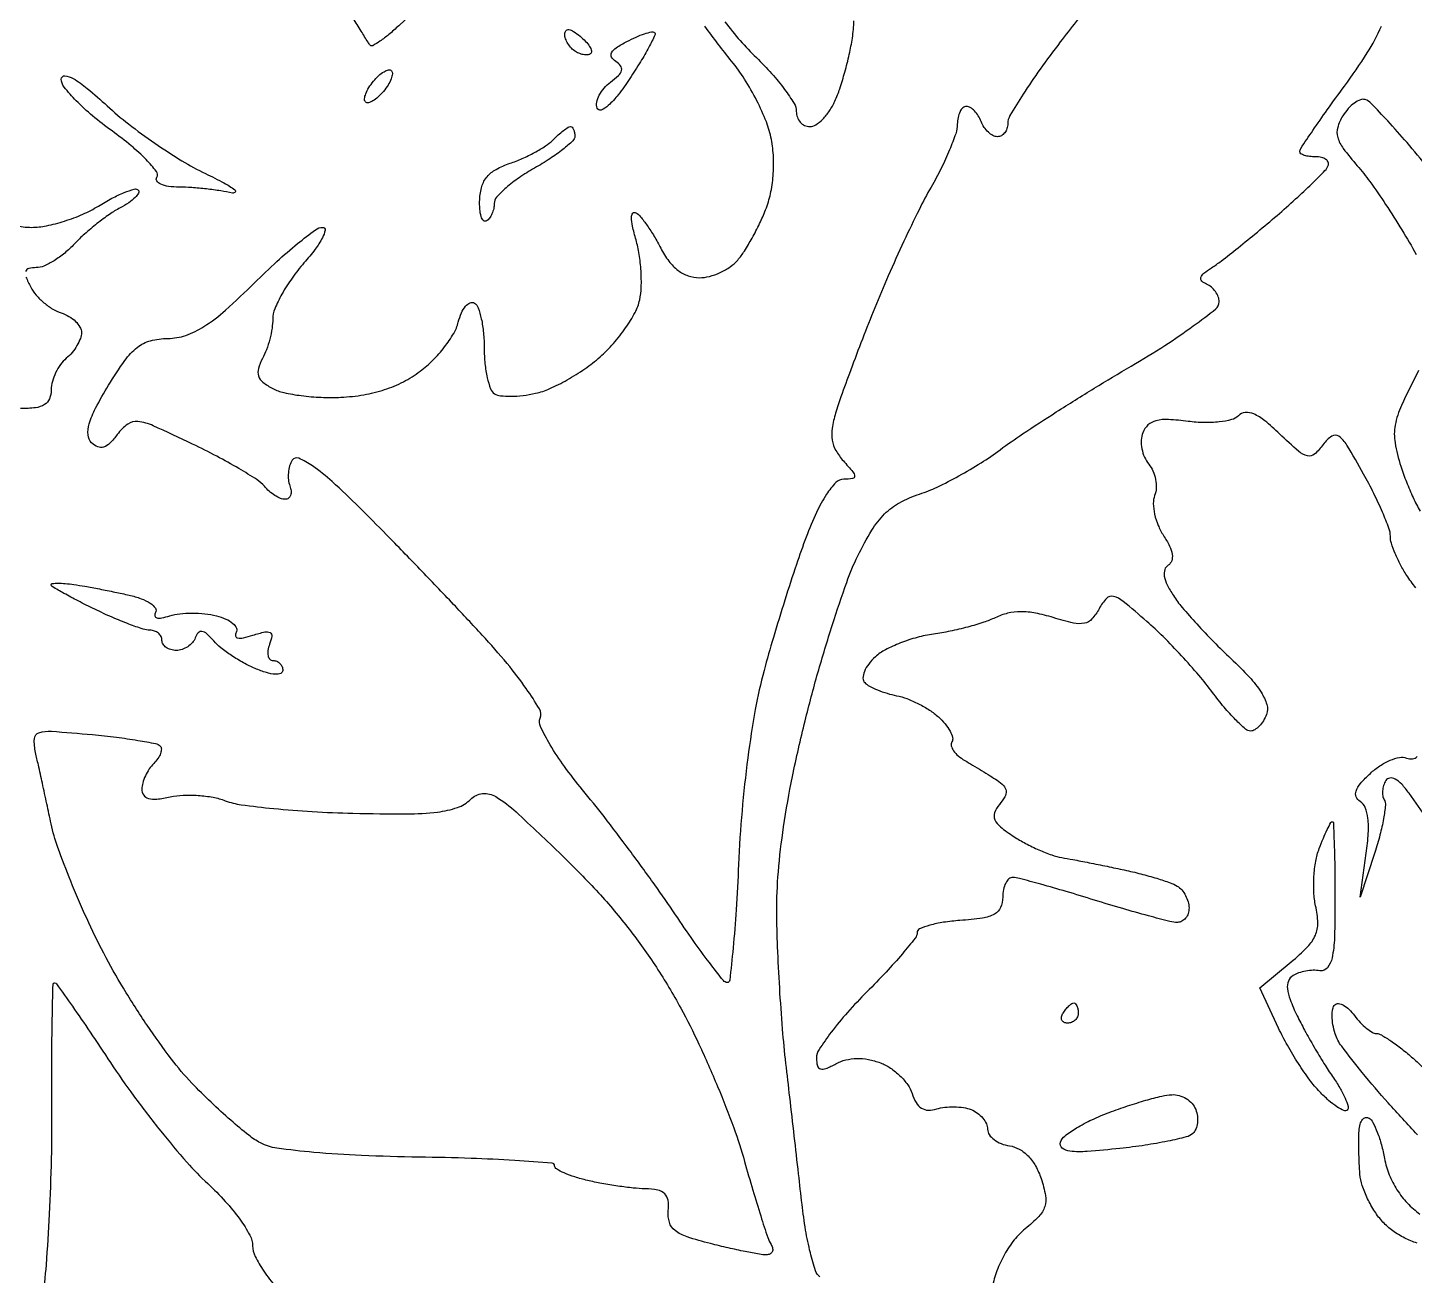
# Model space of a CAD drawing. Extents: x 0 to 102, y 0 to 135.
# Drawn here: x 46.42 to 58.07, y 6.68 to 17.16 of the extents above; entities that cross this region are included whole.
import ezdxf

# ---------------------------------------------------------------- set-up
doc = ezdxf.new("R2010")
doc.units = 0
doc.header["$MEASUREMENT"] = 0

msp = doc.modelspace()

# ---------------------------------------------------------------- linework, layer by layer
for points in [[(49.141765, 17.8506, -0.108522), (49.214208, 17.834689, -0.032913), (49.313598, 17.780625, -0.031249), (49.420089, 17.703554, -0.029474), (49.518366, 17.612387), (49.746589, 17.374174), (49.534528, 17.174954, -0.014567), (49.45121, 17.10113, -0.024382), (49.376552, 17.044707, -0.021675), (49.315853, 17.007067, -0.369807), (49.294525, 17.011316, -0.026515), (49.276509, 17.036948, -0.001174), (49.219026, 17.129186, -0.00198), (49.151503, 17.239074, -0.001413), (49.076745, 17.362607, -0.022764), (49.007939, 17.489804, -0.030677), (48.958311, 17.61088, -0.031377), (48.930851, 17.712092, -0.191226), (48.940146, 17.764457, -0.101803), (48.971301, 17.797467, -0.051953), (49.021333, 17.825296, -0.048563), (49.081059, 17.844212, -0.052468)], [(51.058144, 17.087503, -0.030935), (51.104746, 17.043689, -0.05004), (51.137839, 17.000552, -0.066988), (51.154088, 16.964223, -0.274667), (51.148373, 16.941773, -0.161573), (51.12695, 16.931024, -0.069134), (51.094525, 16.930811, -0.058241), (51.056814, 16.940352, -0.04739), (51.019429, 16.958821, -0.0641), (50.984914, 16.986823, -0.051744), (50.955705, 17.024632, -0.053409), (50.935834, 17.066015, -0.085443), (50.9292, 17.104552, -0.176123), (50.939439, 17.132719, -0.256649), (50.963521, 17.142087, -0.110288), (51.003643, 17.12739, -0.030483)], [(51.68183, 17.119027, -0.352617), (51.687074, 17.096227, -0.008818), (51.635496, 16.994592, -0.015109), (51.565978, 16.872456, -0.009233), (51.477013, 16.732472, -0.017959), (51.3792, 16.595612, -0.044095), (51.295481, 16.504761, -0.090236), (51.234961, 16.466977, -0.430824), (51.201995, 16.482314, -0.131121), (51.198935, 16.53243, -0.068415), (51.219735, 16.591916, -0.060634), (51.259798, 16.651222, -0.056106), (51.313879, 16.700948, 0.030036), (51.381819, 16.757184, 0.144179), (51.40708, 16.800009, 0.233457), (51.398996, 16.837539, 0.086811), (51.357533, 16.874404, -0.128306), (51.32331, 16.910267, -0.258611), (51.323285, 16.948164, -0.121233), (51.362637, 16.99068, -0.025596), (51.450467, 17.042325, -0.016293), (51.528697, 17.079902, -0.023778), (51.600036, 17.107381, -0.020954), (51.658595, 17.124107, -0.229682)], [(49.472811, 16.797189, -0.231506), (49.481512, 16.771821, -0.060418), (49.470752, 16.728837, -0.048615), (49.444944, 16.677155, -0.033123), (49.4064, 16.6239, -0.03334), (49.361676, 16.576786, -0.053484), (49.317197, 16.543815, -0.072676), (49.279472, 16.528487, -0.262339), (49.255389, 16.535211, -0.231506), (49.246688, 16.560579, -0.060418), (49.257448, 16.603563, -0.048615), (49.283256, 16.655245, -0.033123), (49.3218, 16.7085, -0.03334), (49.366524, 16.755614, -0.053484), (49.411003, 16.788585, -0.072676), (49.448728, 16.803913, -0.262339)], [(47.084589, 16.50171, 0.021751), (47.264049, 16.350179, 0.013669), (47.485861, 16.188321, 0.013719), (47.713293, 16.040737, 0.024324), (47.909439, 15.9337, -0.008706), (48.066191, 15.854408, -0.034704), (48.15768, 15.797671, -0.423104), (48.160604, 15.777758, -0.293352), (48.1374, 15.769409, 0.018577), (48.039298, 15.788091, 0.010242), (47.918221, 15.803988, 0.010199), (47.794622, 15.8151, 0.016104), (47.688257, 15.819045, -0.03269), (47.599934, 15.825257, -0.071153), (47.534735, 15.843839, -0.13873), (47.502149, 15.871031, -0.296579), (47.501425, 15.902413, 0.313966), (47.49877, 15.950757, 0.026301), (47.41202, 16.050488, 0.027582), (47.285527, 16.16766, 0.017257), (47.125718, 16.291049, -0.018624), (46.96238, 16.417877, -0.024781), (46.82449, 16.545571, -0.023521), (46.72319, 16.659408, -0.171696), (46.6992, 16.727211, -0.44115), (46.728667, 16.754108, -0.110022), (46.798787, 16.731628, -0.041502), (46.917644, 16.648137, -0.012348)], [(50.977543, 16.3278, -0.204978), (50.991401, 16.321869, -0.083369), (51.003149, 16.304539, -0.06362), (51.011137, 16.278927, -0.043838), (51.0138, 16.248613, -0.206506), (50.996149, 16.207698, -0.020979), (50.914395, 16.136819, -0.023495), (50.805029, 16.057856, -0.016582), (50.6754, 15.979235, 0.022218), (50.545814, 15.898628, 0.029669), (50.436405, 15.813678, 0.030022), (50.357145, 15.735339, 0.184867), (50.337, 15.682715, -0.055809), (50.332108, 15.639019, -0.049672), (50.317625, 15.595645, -0.052622), (50.296307, 15.558983, -0.096649), (50.271042, 15.535621, -0.353933), (50.246875, 15.538702, -0.115974), (50.227307, 15.571888, -0.058928), (50.21571, 15.634161, -0.027545), (50.214779, 15.716324, -0.060351), (50.232932, 15.825814, -0.103888), (50.27641, 15.906956, -0.09445), (50.352203, 15.968692, -0.043387), (50.469576, 16.019492, 0.024016), (50.571725, 16.059085, 0.020127), (50.675963, 16.110476, 0.0206), (50.767502, 16.165283, 0.051224), (50.827982, 16.214496, -0.014808), (50.874022, 16.257887, -0.019462), (50.918653, 16.294517, -0.017259), (50.957346, 16.321781, -0.145847)], [(46.80495, 12.482002, -0.008334), (46.897076, 12.46724, -0.003563), (47.019748, 12.444577, -0.003524), (47.150205, 12.418559, -0.00463), (47.268877, 12.392873, -0.031595), (47.37008, 12.363158, -0.057679), (47.446956, 12.324687, -0.090757), (47.489543, 12.28419, -0.304716), (47.490932, 12.247636, 0.177021), (47.485064, 12.219148, 0.307072), (47.500747, 12.202079, 0.108155), (47.543704, 12.201377, 0.027057), (47.612011, 12.219054, -0.050558), (47.693787, 12.236168, -0.026299), (47.797979, 12.241663, -0.02586), (47.90658, 12.236053, -0.035662), (48.002721, 12.219093, -0.040784), (48.082524, 12.191988, -0.072651), (48.141395, 12.155569, -0.113692), (48.170986, 12.116265, -0.248032), (48.168521, 12.079712, 0.192355), (48.163397, 12.050475, 0.308835), (48.180959, 12.033611, 0.09634), (48.229509, 12.034874, 0.022309), (48.308803, 12.056199, -0.019059), (48.409674, 12.084031, -0.183375), (48.453037, 12.078291, -0.322188), (48.467583, 12.048414, -0.04907), (48.448953, 11.980663, 0.051534), (48.434834, 11.928314, 0.093539), (48.435987, 11.884145, 0.142712), (48.451659, 11.85519, 0.200411), (48.478455, 11.844, -0.100087), (48.509727, 11.837677, -0.098185), (48.536329, 11.819682, -0.097694), (48.554147, 11.792809, -0.097999), (48.5604, 11.761214, -0.306239), (48.542831, 11.735218, -0.113045), (48.496906, 11.727949, -0.059302), (48.423485, 11.741813, -0.024011), (48.32775, 11.777095, -0.025873), (48.230214, 11.824553, -0.020243), (48.129525, 11.885604, -0.020659), (48.040275, 11.950248, -0.046186), (47.979642, 12.007931, 0.026956), (47.92128, 12.067888, 0.145072), (47.880865, 12.087754, 0.261091), (47.849833, 12.076704, 0.090067), (47.824542, 12.03435, -0.089827), (47.800429, 11.993924, -0.067178), (47.761339, 11.959664, -0.066095), (47.713829, 11.936509, -0.080547), (47.66505, 11.9286, -0.068857), (47.619242, 11.934938, -0.085122), (47.580406, 11.953451, -0.099913), (47.554439, 11.980939, -0.140362), (47.5452, 12.0132, 0.117679), (47.537499, 12.045469, 0.100587), (47.515769, 12.072949, 0.09269), (47.483274, 12.091399, 0.083072), (47.44501, 12.0978, -0.080313), (47.386229, 12.107303, -0.010614), (47.267, 12.149719, -0.012086), (47.126847, 12.206871, -0.009869), (46.97971, 12.274547, -0.006018), (46.839753, 12.34439, -0.009554), (46.721851, 12.407888, -0.00398), (46.62386, 12.464135, -0.266491), (46.6146, 12.480275, -0.387238), (46.62378, 12.490351, -0.020979), (46.670515, 12.492738, -0.023794), (46.73196, 12.49037, -0.014034)], [(46.960372, 11.221352, -0.007461), (47.164023, 11.199413, -0.010781), (47.343214, 11.173467, -0.006729), (47.491434, 11.146677, -0.149378), (47.52965, 11.12635, -0.202463), (47.539933, 11.101038, -0.084283), (47.533133, 11.064053, -0.064407), (47.511009, 11.021414, -0.044564), (47.47611, 10.97967, 0.050226), (47.437791, 10.932769, 0.038041), (47.405407, 10.874686, 0.038965), (47.383238, 10.814825, 0.069308), (47.376, 10.762858, 0.150562), (47.391287, 10.713242, 0.179588), (47.430965, 10.685056, 0.094651), (47.502281, 10.679803, 0.025253), (47.615103, 10.698672, -0.043619), (47.722867, 10.712653, -0.027812), (47.849328, 10.710912, -0.02788), (47.97413, 10.695214, -0.045644), (48.076705, 10.666594, 0.057468), (48.211223, 10.632459, 0.008983), (48.483727, 10.600779, 0.009892), (48.807868, 10.57545, 0.008479), (49.149867, 10.561336, 0.006313), (49.600711, 10.556079, 0.029131), (49.861159, 10.571518, 0.052747), (50.027374, 10.609185, 0.114788), (50.137764, 10.677907, -0.173009), (50.239222, 10.726015, -0.163717), (50.350937, 10.700516, -0.049822), (50.520682, 10.571869, -0.004587), (50.904969, 10.20862, -0.015621), (51.212155, 9.893798, -0.020179), (51.472737, 9.585384, -0.021002), (51.69912, 9.267729, -0.019666), (51.903384, 8.9253, -0.015394), (52.056821, 8.621542, -0.010486), (52.213233, 8.26748, -0.010575), (52.349862, 7.919219, -0.020854), (52.440801, 7.636314, 0.004118), (52.509387, 7.395578, 0.005536), (52.575709, 7.178765, 0.003882), (52.634605, 6.998445, 0.057593), (52.66278, 6.938364, -0.086865), (52.675873, 6.905612, -0.16573), (52.672477, 6.877793, -0.17908), (52.653227, 6.85926, -0.103372), (52.621355, 6.8526, -0.043903), (52.564603, 6.857593, -0.005704), (52.445035, 6.880205, -0.00661), (52.303534, 6.910592, -0.00548), (52.153721, 6.946574, -0.017468), (51.957329, 7.003389, -0.085925), (51.855812, 7.057272, -0.154066), (51.80855, 7.125521, -0.100782), (51.799008, 7.221524, 0.05981), (51.797432, 7.31082, 0.168504), (51.769489, 7.365693, 0.145818), (51.710302, 7.39623, 0.041204), (51.606, 7.407156, -0.020682), (51.505486, 7.413534, -0.009635), (51.375862, 7.429689, -0.009527), (51.240277, 7.451893, -0.013138), (51.11955, 7.477328, -0.018293), (51.01418, 7.506547, -0.02775), (50.925301, 7.540262, -0.026439), (50.859276, 7.573878, -0.266846), (50.844377, 7.599572, 0.391551), (50.822671, 7.622856, 0.002402), (50.509536, 7.644577, 0.007757), (50.141692, 7.662592, 0.004665), (49.704806, 7.67312, -0.0068), (49.221971, 7.686818, -0.011809), (48.821801, 7.713098, -0.011214), (48.510289, 7.748014, -0.088657), (48.372579, 7.792263, -0.046272), (48.27391, 7.85694, -0.011178), (48.123792, 7.982121, -0.011376), (47.957357, 8.134142, -0.011078), (47.796495, 8.294899, -0.028802), (47.62428, 8.496897, -0.012924), (47.420806, 8.780383, -0.012745), (47.220612, 9.091883, -0.016927), (47.055671, 9.385467, -0.012116), (46.91255, 9.678906, -0.010858), (46.77823, 9.989781, -0.010958), (46.669834, 10.274119, -0.033144), (46.613381, 10.473411, 0.000648), (46.577626, 10.640288, 0.000585), (46.54021, 10.812835, 0.000586), (46.506326, 10.967347, 0.001867), (46.483187, 11.070442, -0.067704), (46.47276, 11.186871, -0.314443), (46.511673, 11.237512, -0.095101), (46.616752, 11.249827, -0.004856)], [(57.377856, 10.4904, -0.40204), (57.38731, 10.481332, -0.001306), (57.394272, 10.303506, -0.005706), (57.399429, 10.098127, -0.003424), (57.4011, 9.854165, -0.00704), (57.396354, 9.517132, -0.043823), (57.376422, 9.345697, -0.119976), (57.33711, 9.262656, -0.269262), (57.2742, 9.238704, 0.050662), (57.218371, 9.242115, 0.035208), (57.155528, 9.235135, 0.035594), (57.095505, 9.219672, 0.05941), (57.04841, 9.197385, 0.156268), (57.010223, 9.152058, 0.123717), (57.000986, 9.088302, 0.068527), (57.023364, 8.996516, 0.019217), (57.082932, 8.861097, 0.011654), (57.145968, 8.738868, 0.007145), (57.22564, 8.597674, 0.007161), (57.308546, 8.460099, 0.012659), (57.381401, 8.349379, -0.019442), (57.44153, 8.255244, -0.029819), (57.485335, 8.168992, -0.029716), (57.511005, 8.098861, -0.275917), (57.503436, 8.068836, -0.314358), (57.475484, 8.063858, -0.038028), (57.41786, 8.096009, -0.034249), (57.347652, 8.149762, -0.021129), (57.27253, 8.221757, -0.032744), (57.189344, 8.320731, -0.015038), (57.093681, 8.459547, -0.01482), (57.001414, 8.612192, -0.01984), (56.92752, 8.7561), (56.770393, 9.0945), (57.032342, 9.312019, 0.024801), (57.17043, 9.438763, 0.091935), (57.23643, 9.536223, 0.111636), (57.256403, 9.640326, 0.045884), (57.238451, 9.783772, -0.042041), (57.223315, 9.897621, -0.027716), (57.224277, 10.02977, -0.02789), (57.239676, 10.159148, -0.047308), (57.268612, 10.264203, -0.008403), (57.303255, 10.350906, -0.013248), (57.336178, 10.423955, -0.00721), (57.365784, 10.483064, -0.28)], [(55.206493, 8.9676, -0.210953), (55.220759, 8.961301, -0.081139), (55.232841, 8.942749, -0.061769), (55.241064, 8.915389, -0.042167), (55.2438, 8.883, -0.105053), (55.236942, 8.85072, -0.099167), (55.217482, 8.823251, -0.09642), (55.188407, 8.80484, -0.093332), (55.154207, 8.7984, -0.108972), (55.124179, 8.805023, -0.182303), (55.106291, 8.823251, -0.161196), (55.103659, 8.850674, -0.082592), (55.1169, 8.883, -0.029505), (55.139657, 8.915383, -0.035638), (55.164786, 8.942749, -0.038439), (55.188665, 8.962055, -0.151918)], [(56.029005, 8.197507, -0.082688), (56.090418, 8.190887, -0.06979), (56.150386, 8.164699, -0.071068), (56.199841, 8.123633, -0.092641), (56.230589, 8.073613, -0.061333), (56.244478, 8.0178, -0.059854), (56.244583, 7.959808, -0.065059), (56.231595, 7.908448, -0.112941), (56.206783, 7.872378, -0.124602), (56.151721, 7.842626, -0.010964), (55.996138, 7.806928, -0.013823), (55.805895, 7.773101, -0.010322), (55.594569, 7.74597, -0.007588), (55.318454, 7.720533, -0.045517), (55.174304, 7.722592, -0.142501), (55.108592, 7.749476, -0.315127), (55.09392, 7.798859, -0.150262), (55.130552, 7.850167, -0.026268), (55.229757, 7.918027, -0.026449), (55.358749, 7.987582, -0.021015), (55.504551, 8.04916, -0.01003), (55.658694, 8.103258, -0.010454), (55.812781, 8.150344, -0.01019), (55.947485, 8.185498, -0.044348)]]:
    msp.add_lwpolyline(points, format="xyb", close=True)
for points in [[(55.36225, 17.382356, 0.004664), (55.092976, 17.038368, 0.008599), (54.923896, 16.810154, 0.012012), (54.781254, 16.600045, 0.008471), (54.670363, 16.421371, 0.135448), (54.6516, 16.35338, -0.077679), (54.645021, 16.311289, -0.09017), (54.625969, 16.275565, -0.100779), (54.597622, 16.251683, -0.125461), (54.564345, 16.2432, -0.12413), (54.527366, 16.252524, -0.064334), (54.488416, 16.280477, -0.05786), (54.453507, 16.321569, -0.055615), (54.428394, 16.3701, 0.048303), (54.404165, 16.418643, 0.053891), (54.37181, 16.459723, 0.061199), (54.336627, 16.48781, 0.13875), (54.304149, 16.497, 0.1872), (54.275223, 16.485777, 0.088548), (54.250493, 16.45351, 0.068721), (54.233544, 16.405606, 0.049029), (54.227581, 16.34895, -0.080594), (54.213955, 16.268473, -0.016338), (54.162605, 16.132559, -0.016839), (54.09163, 15.976809, -0.015068), (54.007816, 15.8202, 0.015082), (53.906127, 15.630176, 0.006074), (53.778316, 15.364946, 0.006004), (53.647494, 15.075813, 0.007567), (53.533711, 14.805, 0.003228), (53.430563, 14.543848, 0.003321), (53.331789, 14.283856, 0.003213), (53.249101, 14.057332, 0.014079), (53.204905, 13.921893, 0.034962), (53.176609, 13.793771, 0.077255), (53.177281, 13.693886, 0.087739), (53.207614, 13.607022, 0.056201), (53.270141, 13.520043, -0.009193), (53.350734, 13.427629, -0.168521), (53.36444, 13.391749, -0.384327), (53.347429, 13.371671, -0.033534), (53.27489, 13.3668, 0.202376), (53.206593, 13.337976, 0.048656), (53.128129, 13.239917, 0.037), (53.044262, 13.087719, 0.017416), (52.957844, 12.88035, 0.009062), (52.875472, 12.648885, 0.004403), (52.778225, 12.35041, 0.004365), (52.682413, 12.037835, 0.006282), (52.603511, 11.7594, 0.021526), (52.53036, 11.433087, 0.011693), (52.467269, 11.026911, 0.011043), (52.418637, 10.580979, 0.01086), (52.389418, 10.13085, -0.005001), (52.369167, 9.749882, -0.008331), (52.343564, 9.429589, -0.002766), (52.315828, 9.158513, -0.397615), (52.293523, 9.139479, -0.216633), (52.261999, 9.155777, -0.003978), (52.144245, 9.307816, -0.009039), (52.009547, 9.49141, -0.005822), (51.8598, 9.708776, 0.007431), (51.684941, 9.960854, 0.004647), (51.473135, 10.250973, 0.004663), (51.259098, 10.532969, 0.008464), (51.078094, 10.758877, -0.016154), (50.926645, 10.95397, -0.023558), (50.807261, 11.135912, -0.021315), (50.725471, 11.288895, -0.206552), (50.722525, 11.360768, 0.228943), (50.716134, 11.436929, 0.019113), (50.60593, 11.608082, 0.021344), (50.445576, 11.817721, 0.012173), (50.235231, 12.057547, 0.003362), (49.99487, 12.315005, 0.002141), (49.711882, 12.61151, 0.00215), (49.431782, 12.899991, 0.003994), (49.201708, 13.131196, 0.010403), (48.975079, 13.34619, 0.031891), (48.809827, 13.478324, 0.050558), (48.694202, 13.542955, 0.372383), (48.638485, 13.525459, 0.069506), (48.617787, 13.478454, 0.047049), (48.607179, 13.420799, 0.046873), (48.607517, 13.36187, 0.066848), (48.619578, 13.311022, -0.064655), (48.630073, 13.267625, -0.111807), (48.62585, 13.230918, -0.151851), (48.607925, 13.206773, -0.159012), (48.57981, 13.1976, -0.099247), (48.541437, 13.205293, -0.041328), (48.494333, 13.229714, -0.038777), (48.446658, 13.265093, -0.040556), (48.405787, 13.306924, 0.076594), (48.342681, 13.362854, 0.010306), (48.191261, 13.456041, 0.011698), (48.005643, 13.559303, 0.009607), (47.802895, 13.661038, 0.00549), (47.471098, 13.81517, 0.074284), (47.342817, 13.851448, 0.192381), (47.257445, 13.829393, 0.075653), (47.169862, 13.742064, -0.035156), (47.107563, 13.669011, -0.120238), (47.054881, 13.636343, -0.176877), (47.005327, 13.638047, -0.09859), (46.954209, 13.671616, -0.182442), (46.923658, 13.737833, -0.089624), (46.933755, 13.831472, -0.050395), (46.987568, 13.963557, -0.014551), (47.096564, 14.155392, -0.017925), (47.233144, 14.363116, -0.071213), (47.337996, 14.473508, -0.102774), (47.44847, 14.52881, -0.062333), (47.593862, 14.548526, 0.080769), (47.745045, 14.574706, 0.059549), (47.898168, 14.648978, 0.039835), (48.078641, 14.786231, 0.012896), (48.323049, 15.0165, -0.010351), (48.510324, 15.194749, -0.01459), (48.684974, 15.345118, -0.010715), (48.834667, 15.46135, -0.161071), (48.896501, 15.4818, -0.470839), (48.915791, 15.458461, -0.074395), (48.893124, 15.393956, -0.03994), (48.831883, 15.297622, -0.018609), (48.738364, 15.182756, 0.025773), (48.637871, 15.055651, 0.027204), (48.552928, 14.921085, 0.028183), (48.493043, 14.797847, 0.099318), (48.4758, 14.711895, -0.039798), (48.469629, 14.634492, -0.023382), (48.450633, 14.543523, -0.023288), (48.422955, 14.453789, -0.036427), (48.390124, 14.37999, 0.050794), (48.355243, 14.295106, 0.155692), (48.356503, 14.233673, 0.145836), (48.393431, 14.181842, 0.042708), (48.476295, 14.127935, 0.069286), (48.569163, 14.093715, 0.021856), (48.715243, 14.06849, 0.021361), (48.882567, 14.054306, 0.022169), (49.04842, 14.054717, 0.030312), (49.240529, 14.075432, 0.037352), (49.415411, 14.118727, 0.039488), (49.573489, 14.184871, 0.042268), (49.715424, 14.273801, 0.035942), (49.821413, 14.366022, 0.030603), (49.919369, 14.477324, 0.031754), (49.996055, 14.590133, 0.072035), (50.035154, 14.685327, -0.040871), (50.061412, 14.762591, -0.072793), (50.096713, 14.819573, -0.113889), (50.134823, 14.848188, -0.247583), (50.17028, 14.845767, -0.171822), (50.202137, 14.806122, -0.030833), (50.228277, 14.713451, -0.030121), (50.246386, 14.596065, -0.023213), (50.2524, 14.4666, 0.02448), (50.258752, 14.336934, 0.031312), (50.277858, 14.218924, 0.032526), (50.305484, 14.125711, 0.167556), (50.339064, 14.084624, 0.112976), (50.389124, 14.067557, 0.028157), (50.476064, 14.063444, 0.027334), (50.578613, 14.069982, 0.024474), (50.683748, 14.087734, 0.051221), (50.802779, 14.126988, 0.02326), (50.949362, 14.200973, 0.022741), (51.098045, 14.294066, 0.028922), (51.225641, 14.393648, 0.032378), (51.337928, 14.505905, 0.028085), (51.440631, 14.636976, 0.029098), (51.52015, 14.766587, 0.070077), (51.558891, 14.871996, 0.045006), (51.572119, 14.979601, 0.023364), (51.570176, 15.115047, 0.023031), (51.555122, 15.255034, 0.032354), (51.527971, 15.377682, -0.015759), (51.498716, 15.491761, -0.054348), (51.490277, 15.567528, -0.175994), (51.502302, 15.600876, -0.373515), (51.527439, 15.604968, -0.084817), (51.566161, 15.570813, -0.017111), (51.621511, 15.497174, -0.017608), (51.680636, 15.40596, -0.015664), (51.735674, 15.307235, 0.041737), (51.80426, 15.198003, 0.068498), (51.880991, 15.120577, 0.079908), (51.966322, 15.07466, 0.083739), (52.060361, 15.0588, 0.064128), (52.144731, 15.069666, 0.04364), (52.235973, 15.10229, 0.043699), (52.319994, 15.150169, 0.065112), (52.382655, 15.20685, 0.034897), (52.438624, 15.282708, 0.014664), (52.503486, 15.391763, 0.014425), (52.566283, 15.512863, 0.018209), (52.616947, 15.62844, 0.040905), (52.658003, 15.763582, 0.0328), (52.680372, 15.914027, 0.032118), (52.683146, 16.06973, 0.034582), (52.665631, 16.22064, 0.048478), (52.623332, 16.366884, 0.023246), (52.542691, 16.545099, 0.022796), (52.440516, 16.724804, 0.030145), (52.330704, 16.8777, -0.008231), (52.218099, 17.020814, -0.007662), (52.107489, 17.170977, -0.007664)], [(52.275478, 17.207825, 0.018103), (52.404057, 17.049883, 0.02023), (52.539247, 16.907626, -0.017972), (52.667805, 16.773564, -0.022628), (52.776372, 16.640198, -0.02157), (52.855705, 16.522954, -0.138817), (52.875, 16.454794, 0.087999), (52.883601, 16.406305, 0.094648), (52.908288, 16.365104, 0.100052), (52.94509, 16.337543, 0.111294), (52.98832, 16.3278, 0.14636), (53.03871, 16.342873, 0.053018), (53.097029, 16.390737, 0.046932), (53.153536, 16.460072, 0.040645), (53.199261, 16.542052, 0.026779), (53.240209, 16.646393, 0.012407), (53.282651, 16.785752, 0.01225), (53.320104, 16.93472, 0.016677), (53.346058, 17.070802, 0.033162), (53.359086, 17.217102, 0.017767)], [(53.072822, 6.668698, -0.173994), (53.035447, 6.718033, -0.01548), (52.992789, 6.870489, -0.018747), (52.953339, 7.06081, -0.01351), (52.923097, 7.2756, 0.000138), (52.894001, 7.531674, 0.000072), (52.857657, 7.850351, 0.000072), (52.820303, 8.177048, 0.00011), (52.787846, 8.46, -0.008481), (52.759602, 8.748865, -0.005011), (52.7352, 9.0945, -0.005013), (52.717751, 9.440159, -0.008568), (52.711026, 9.729, -0.022466), (52.724181, 10.068021, -0.015757), (52.768111, 10.447607, -0.014062), (52.842619, 10.869367, -0.010074), (52.94859, 11.3364, -0.008498), (53.055861, 11.739209, -0.008081), (53.178466, 12.144994, -0.008055), (53.298397, 12.500113, -0.028159), (53.392075, 12.722859, -0.022721), (53.509281, 12.937484, -0.060189), (53.617077, 13.074809, -0.07187), (53.742322, 13.168364, -0.044486), (53.911141, 13.241569, 0.031209), (54.058174, 13.300746, 0.014621), (54.240731, 13.394464, 0.014424), (54.427023, 13.50421, 0.019625), (54.587941, 13.614408, -0.013533), (54.775799, 13.746444, -0.004431), (55.059469, 13.930965, -0.004411), (55.378158, 14.130335, -0.00497), (55.68795, 14.316144, 0.009857), (55.971624, 14.49008, 0.014904), (56.210752, 14.65352, 0.009575), (56.399956, 14.79691, 0.229701), (56.4282, 14.855145, 0.089963), (56.42032, 14.898589, 0.064362), (56.397136, 14.942324, 0.062918), (56.362881, 14.979715, 0.076561), (56.32245, 15.00454, -0.092128), (56.28294, 15.030514, -0.281641), (56.275141, 15.060257, -0.151277), (56.299134, 15.095866, -0.028259), (56.363934, 15.142237, 0.023065), (56.444926, 15.198932, 0.00441), (56.586202, 15.309868, 0.004693), (56.748876, 15.442464, 0.004304), (56.913834, 15.581937, 0.006426), (57.070135, 15.719949, 0.008888), (57.206501, 15.848, 0.006036), (57.316937, 15.958087, 0.101697), (57.3447, 16.00119, 0.191793), (57.344439, 16.028815, 0.145865), (57.325268, 16.052612, 0.097278), (57.288192, 16.068684, 0.053823), (57.23895, 16.074, -0.029756), (57.187631, 16.077057, -0.046353), (57.144348, 16.086356, -0.058641), (57.114184, 16.099877, -0.263944), (57.105, 16.116062, -0.148227), (57.113736, 16.144884, -0.002134), (57.215088, 16.295313, -0.005672), (57.336133, 16.469054, -0.003684), (57.479769, 16.667212, 0.016754), (57.671319, 16.946554, 0.038394), (57.791531, 17.171484, 0.043529)], [(58.181983, 15.982991, 0.006445), (58.006264, 16.193228, 0.009182), (57.844434, 16.374991, 0.005739), (57.704883, 16.522615, 0.122368), (57.654238, 16.554261, 0.173187), (57.614191, 16.55314, 0.064238), (57.563961, 16.525747, 0.053891), (57.512094, 16.478837, 0.042431), (57.466643, 16.41818, 0.070383), (57.423507, 16.320989, 0.140882), (57.423735, 16.237657, 0.090896), (57.470859, 16.143483, 0.018749), (57.588411, 15.998929, -0.024185), (57.69318, 15.867195, -0.009254), (57.826432, 15.674499, -0.009138), (57.963637, 15.459602, -0.01109), (58.084002, 15.25312)], [(46.310591, 15.499259, 0.062713), (46.449245, 15.4818, 0.05082), (46.574343, 15.494548, 0.026298), (46.726552, 15.534337, 0.025848), (46.88019, 15.59216, 0.035498), (47.010914, 15.66065, -0.01711), (47.125075, 15.725917, -0.02619), (47.22854, 15.773716, -0.024023), (47.312709, 15.802769, -0.273997), (47.345396, 15.794404, -0.340617), (47.348601, 15.769661, -0.067059), (47.319201, 15.731911, -0.046488), (47.265435, 15.688229, -0.025908), (47.192896, 15.644986, 0.030185), (47.103843, 15.590862, 0.015405), (46.998615, 15.51296, 0.015248), (46.894733, 15.425714, 0.022085), (46.80899, 15.342031, -0.032421), (46.727815, 15.266018, -0.03315), (46.63807, 15.201748, -0.035116), (46.552998, 15.156916, -0.104072), (46.488763, 15.1434, 0.062085), (46.425782, 15.135549, 0.267638), (46.399746, 15.11025, 0.168534)], [(46.402362, 15.064558, 0.025073), (46.442334, 14.979929, 0.05627), (46.488222, 14.913402, 0.038134), (46.55385, 14.848695, 0.038339), (46.627889, 14.795226, 0.060444), (46.69911, 14.762728, -0.055631), (46.763851, 14.733935, -0.060483), (46.818671, 14.692222, -0.068402), (46.855904, 14.644538, -0.132352), (46.8684, 14.598158, -0.089921), (46.859326, 14.548109, -0.043062), (46.831123, 14.48894, -0.04083), (46.790055, 14.430489, -0.046028), (46.7415, 14.382, 0.063393), (46.692925, 14.33001, 0.044279), (46.651877, 14.26096, 0.044533), (46.623903, 14.186377, 0.067559), (46.6146, 14.117841, -0.094824), (46.600086, 14.041996, -0.161929), (46.558991, 13.993131, -0.108099), (46.482858, 13.966617, -0.02995), (46.355807, 13.959, 0.029045)], [(58.103604, 14.278617, 0.011251), (57.959654, 13.986079, 0.062876), (57.9066, 13.819994, 0.088982), (57.9057, 13.672832, 0.03485), (57.954354, 13.474917, 0.016376), (58.001447, 13.343244, 0.015313), (58.058037, 13.21191, 0.015495), (58.115436, 13.098481, 0.049382)], [(58.07941, 12.455507, -0.025657), (58.003999, 12.558644, -0.023231), (57.951333, 12.647796, -0.022816), (57.90682, 12.74198, -0.023406), (57.875524, 12.82796, -0.075714), (57.8664, 12.887868, 0.089411), (57.854019, 12.956549, 0.012629), (57.800232, 13.090456, 0.014063), (57.727393, 13.247066, 0.011551), (57.641146, 13.410112, 0.007246), (57.501078, 13.652407, 0.099973), (57.433229, 13.727024, 0.319101), (57.37432, 13.727955, 0.084565), (57.302893, 13.658598, -0.051858), (57.228721, 13.576546, -0.24751), (57.169453, 13.561607, -0.122079), (57.096128, 13.599904, -0.009928), (56.935389, 13.747894, 0.020147), (56.810952, 13.857849, 0.067589), (56.71833, 13.914436, 0.123807), (56.646765, 13.926507, 0.178391), (56.589021, 13.899861, -0.132089), (56.531555, 13.866749, -0.036809), (56.428584, 13.847319, -0.033887), (56.302619, 13.841626, -0.027695), (56.168119, 13.852132, 0.01992), (56.001503, 13.867756, 0.074298), (55.896977, 13.857831, 0.124893), (55.829772, 13.821857, 0.116626), (55.785775, 13.757355, 0.082671), (55.773038, 13.694982, 0.056237), (55.778541, 13.622606, 0.055234), (55.800358, 13.551725, 0.071063), (55.836, 13.4937, -0.071517), (55.871615, 13.435602, -0.0553), (55.893348, 13.364504, -0.056221), (55.898726, 13.291809, -0.082166), (55.885845, 13.229057, 0.099766), (55.874408, 13.161427, 0.046678), (55.885496, 13.072923, 0.043709), (55.91509, 12.979013, 0.046884), (55.96004, 12.893991, -0.030394), (56.010678, 12.8054, -0.075428), (56.033265, 12.734382, -0.120968), (56.028803, 12.681006, -0.175017), (55.999663, 12.644278, 0.180138), (55.970848, 12.60721, 0.11849), (55.967113, 12.552714, 0.073541), (55.990757, 12.47997, 0.029749), (56.04277, 12.389246, 0.030584), (56.116677, 12.290227, 0.009562), (56.239089, 12.151069, 0.009516), (56.382038, 12.000552, 0.010377), (56.526622, 11.859962, -0.017834), (56.682551, 11.703752, -0.045266), (56.780536, 11.57707, -0.067544), (56.828319, 11.473703, -0.167678), (56.825511, 11.391482, -0.046461), (56.799085, 11.338045, -0.052748), (56.764174, 11.292831, -0.060142), (56.726482, 11.261865, -0.142861), (56.691974, 11.2518, -0.182263), (56.648489, 11.268196, -0.017621), (56.565028, 11.346948, -0.020573), (56.469812, 11.451637, -0.014821), (56.372069, 11.575707, 0.017278), (56.257665, 11.719466, 0.010011), (56.110931, 11.884506, 0.009998), (55.95697, 12.044313, 0.016553), (55.820066, 12.172091, 0.007355), (55.621022, 12.340807, 0.107474), (55.539602, 12.382605, 0.277794), (55.481276, 12.365722, 0.064014), (55.419299, 12.27877, -0.06003), (55.359012, 12.192753, -0.163635), (55.295163, 12.156604, -0.105073), (55.203882, 12.158302, -0.017452), (55.033263, 12.204217, 0.0265), (54.884826, 12.241298, 0.048421), (54.760682, 12.253132, 0.056643), (54.650692, 12.24044, 0.055751), (54.54573, 12.203376, -0.03403), (54.44999, 12.164826, -0.013816), (54.315105, 12.124996, -0.013596), (54.167179, 12.089999, -0.016848), (54.027757, 12.065861, 0.032026), (53.89049, 12.037784, 0.026686), (53.749081, 11.991055, 0.027515), (53.623978, 11.934053, 0.063339), (53.539308, 11.874995, 0.044876), (53.483045, 11.814058, 0.06675), (53.446859, 11.75123, 0.089343), (53.435091, 11.696294, 0.207455), (53.450261, 11.657899, 0.074522), (53.491037, 11.627752, 0.024916), (53.558365, 11.596217, 0.024162), (53.637459, 11.568247, 0.025338), (53.717647, 11.548546, -0.04388), (53.803905, 11.523933, -0.026122), (53.901592, 11.480555, -0.026013), (53.995158, 11.426717, -0.040374), (54.068992, 11.37002, -0.035905), (54.12544, 11.311037, -0.049538), (54.166362, 11.250273, -0.060085), (54.187434, 11.196528, -0.204587), (54.181936, 11.160138, 0.205324), (54.177015, 11.127261, 0.087927), (54.195982, 11.086106, 0.066196), (54.235232, 11.043075, 0.044955), (54.289681, 11.005078, -0.004712), (54.356122, 10.96625, -0.003134), (54.431593, 10.920543, -0.003154), (54.504287, 10.875257, -0.006159), (54.56156, 10.838081, -0.052526), (54.617469, 10.791652, -0.17076), (54.637455, 10.748592, -0.156393), (54.626895, 10.699994, -0.042145), (54.581231, 10.634447, 0.08317), (54.541063, 10.565381, 0.19871), (54.542897, 10.507207, 0.119481), (54.589631, 10.447194, 0.022823), (54.702503, 10.365643, 0.023467), (54.801111, 10.307454, 0.018395), (54.912993, 10.253491, 0.018749), (55.021, 10.210961, 0.042667), (55.105832, 10.189087, -0.005475), (55.198201, 10.172469, -0.001774), (55.334466, 10.145907, -0.001769), (55.485745, 10.115304, -0.001988), (55.63102, 10.084779, -0.010047), (55.770347, 10.051983, -0.011073), (55.903768, 10.014566, -0.01053), (56.016087, 9.977765, -0.054025), (56.07517, 9.949542, -0.077114), (56.113139, 9.917071, -0.053311), (56.145251, 9.870419, -0.052853), (56.167054, 9.817486, -0.071399), (56.1744, 9.766307, -0.077753), (56.167114, 9.719736, -0.090207), (56.146015, 9.68021, -0.10078), (56.114623, 9.653786, -0.125349), (56.077771, 9.6444, -0.061643), (56.014322, 9.652252, -0.003933), (55.832889, 9.699378, -0.005717), (55.617191, 9.759871, -0.00422), (55.379821, 9.83156, 0.003253), (55.143313, 9.903488, 0.004508), (54.930287, 9.964678, 0.002851), (54.750715, 10.01341, 0.055457), (54.6939, 10.02191, 0.194934), (54.661611, 10.01022, 0.092035), (54.634151, 9.97446, 0.069823), (54.615529, 9.920424, 0.048154), (54.6093, 9.8559, -0.105014), (54.590952, 9.769504, -0.165196), (54.539954, 9.714316, -0.089092), (54.439614, 9.681099, -0.017439), (54.24975, 9.660686, 0.019709), (54.111952, 9.645238, 0.031174), (53.995818, 9.620074, 0.032196), (53.91063, 9.589933, 0.300142), (53.8902, 9.558964, -0.169749), (53.874044, 9.512748, -0.007715), (53.765944, 9.38124, -0.012152), (53.629272, 9.227826, -0.008337), (53.4672, 9.060257, 0.014652), (53.305206, 8.88848, 0.019304), (53.168456, 8.722179, 0.017039), (53.06656, 8.578087, 0.146393), (53.0442, 8.503352, 0.062099), (53.052054, 8.440354, 0.267877), (53.077365, 8.414332, 0.168377), (53.123091, 8.416979, 0.02499), (53.207861, 8.457036, -0.061509), (53.291629, 8.489385, -0.05624), (53.38336, 8.501686, -0.052841), (53.480769, 8.493422, -0.043302), (53.581322, 8.464858, -0.056871), (53.665764, 8.421225, -0.04453), (53.746049, 8.356359, -0.045831), (53.81061, 8.281344, -0.078085), (53.847484, 8.207511, 0.056083), (53.881722, 8.130715, 0.120277), (53.926627, 8.084482, 0.136216), (53.983767, 8.067444, 0.081771), (54.054305, 8.077683, -0.048959), (54.122058, 8.092088, -0.032691), (54.201344, 8.095761, -0.032894), (54.279479, 8.089117, -0.054006), (54.343582, 8.072167, -0.064889), (54.396657, 8.043447, -0.061694), (54.441622, 8.001656, -0.06637), (54.472095, 7.953713, -0.108838), (54.4824, 7.906933, 0.150624), (54.496214, 7.862118, 0.081456), (54.536369, 7.819916, 0.068714), (54.595862, 7.786601, 0.056853), (54.666123, 7.767934, -0.091187), (54.748603, 7.73987, -0.073171), (54.823038, 7.682586, -0.064585), (54.885361, 7.598846, -0.047687), (54.932046, 7.493032, -0.034776), (54.968418, 7.350995, -0.122987), (54.962482, 7.257752, -0.116607), (54.913101, 7.175464, -0.029739), (54.797329, 7.070032, 0.05595), (54.706121, 6.977796, 0.039118), (54.624711, 6.856159, 0.03813), (54.560973, 6.719137, 0.044302), (54.522557, 6.580664, -0.027642)], [(58.1625, 10.5327), (58.023283, 10.729263, 0.031738), (57.961726, 10.805432, 0.083055), (57.906416, 10.848528, 0.158617), (57.861507, 10.856773, 0.224717), (57.82794, 10.835013, 0.062068), (57.809665, 10.795124, 0.055816), (57.800893, 10.750502, 0.059205), (57.802408, 10.708073, 0.100238), (57.814681, 10.67484, -0.166974), (57.825191, 10.628426, -0.01724), (57.809005, 10.515759, -0.019955), (57.778909, 10.379297, -0.014667), (57.735159, 10.23069), (57.61277, 9.8559), (57.66419, 10.225918, 0.019358), (57.680847, 10.392993, 0.044317), (57.677318, 10.519386, 0.062924), (57.65525, 10.608723, 0.163783), (57.613505, 10.659041, -0.155259), (57.579347, 10.698849, -0.1882), (57.577927, 10.747685, -0.095224), (57.615195, 10.810875, -0.024512), (57.69818, 10.896156, -0.041039), (57.77834, 10.959401, -0.046399), (57.864644, 11.005793, -0.052045), (57.94426, 11.030116, -0.140644), (58.00258, 11.025033, 0.11195), (58.053093, 11.017737, 0.194288), (58.090449, 11.0364, 0.135261)], [(46.540323, 6.47135, 0.018138), (46.573844, 6.769694, 0.006601), (46.600385, 7.194407, 0.006535), (46.617227, 7.660221, 0.007755), (46.620556, 8.10045, -0.00268), (46.619528, 8.497837, -0.00447), (46.623447, 8.832372, -0.000804), (46.629964, 9.125083, -0.40724), (46.641964, 9.1368, -0.243204), (46.660242, 9.127351, -0.001049), (46.792337, 8.940116, -0.004676), (46.941178, 8.723931, -0.002892), (47.112242, 8.467238, 0.013196), (47.308546, 8.18543, 0.010569), (47.534142, 7.892316, 0.010717), (47.754468, 7.629956, 0.026536), (47.929737, 7.450295, -0.022149), (48.077138, 7.301828, -0.02835), (48.198377, 7.152154, -0.030013), (48.283099, 7.018251, -0.126701), (48.3066, 6.926998, 0.117441), (48.32735, 6.839874, 0.031638), (48.399792, 6.716483, 0.03022), (48.502425, 6.582744, 0.027246)], [(58.094319, 7.861437, -0.008619), (57.847614, 8.128735, -0.010985), (57.629956, 8.383946, -0.009076), (57.457337, 8.603616, -0.085343), (57.402353, 8.709851, -0.033988), (57.383965, 8.785194, -0.040759), (57.377409, 8.85787, -0.045265), (57.382364, 8.918164, -0.154448), (57.400292, 8.952692, -0.230911), (57.43033, 8.963032, -0.095615), (57.472279, 8.949457, -0.067256), (57.519814, 8.914217, -0.041817), (57.565394, 8.861717, 0.029596), (57.612333, 8.804908, 0.033434), (57.663893, 8.756465, 0.035567), (57.712636, 8.72194, 0.128114), (57.748827, 8.711127, -0.123761), (57.790863, 8.698958, -0.016202), (57.870329, 8.649088, -0.01803), (57.962156, 8.582291, -0.014198), (58.05675, 8.503684, -0.019822), (58.145827, 8.418787, -0.024854)], [(58.090739, 6.950923, -0.040874), (57.987247, 6.993115, -0.039498), (57.88629, 7.054704, -0.049197), (57.804074, 7.12755, -0.043064), (57.735289, 7.215929, -0.031738), (57.674515, 7.324113, -0.032374), (57.629905, 7.434629, -0.059879), (57.610762, 7.5294, -0.008493), (57.604975, 7.621567, -0.00627), (57.601584, 7.723728, -0.006339), (57.600814, 7.820385, -0.014101), (57.603236, 7.893943, -0.0501), (57.612234, 7.94927, -0.102307), (57.631883, 7.988412, -0.16858), (57.658427, 8.005336, -0.199376), (57.687609, 8.000627, -0.139317), (57.720023, 7.965155, -0.024509), (57.756761, 7.88166, -0.024904), (57.791104, 7.776516, -0.020118), (57.817687, 7.660733, 0.04854), (57.856958, 7.525413, 0.047199), (57.921853, 7.398845, 0.04724), (58.00927, 7.286794, 0.048811), (58.115287, 7.194498, 0.022776)]]:
    msp.add_lwpolyline(points, format="xyb")

doc.saveas('drawing.dxf')
